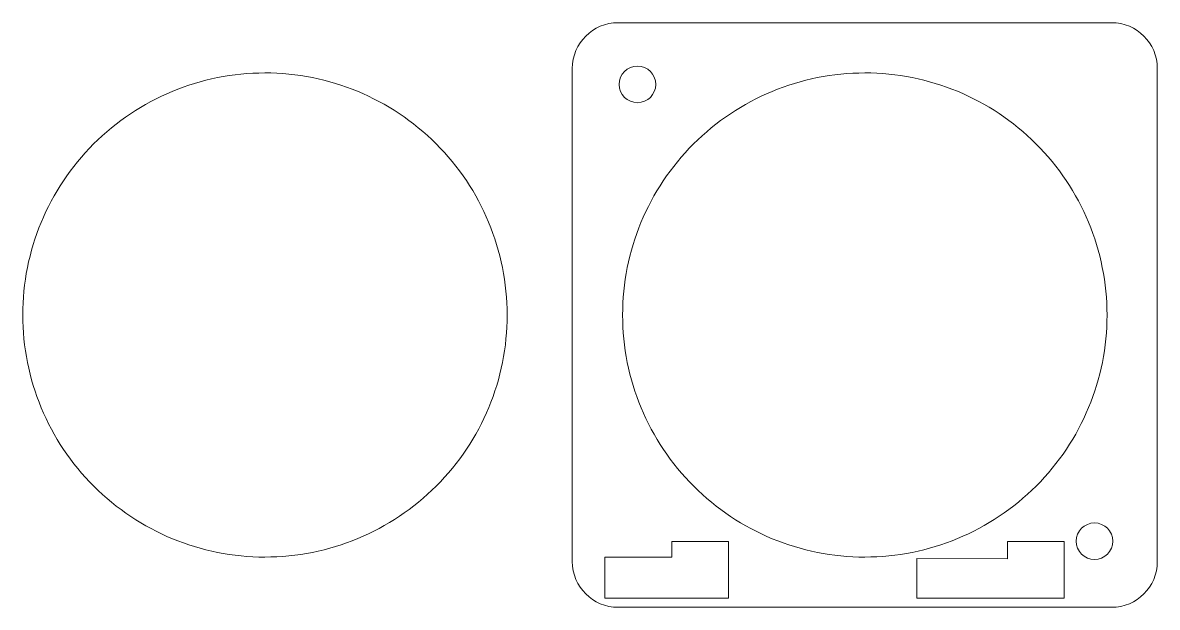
# Model space of a CAD drawing. Header units: millimetres. Extents: x -92 to 32, y -136 to 67.
# Drawn here: x -92.1 to 32, y -67.1 to -3.1 of the extents above; entities that cross this region are included whole.
import ezdxf

# ---------------------------------------------------------------- set-up
doc = ezdxf.new("R2010")
doc.units = ezdxf.units.MM
doc.header["$MEASUREMENT"] = 0
doc.layers.add('Layer 1', color=7, linetype='Continuous')

msp = doc.modelspace()

# ---------------------------------------------------------------- linework, layer by layer
at = {"layer": 'Layer 1', "color": 250, "lineweight": 9}
for points, knots in [([(-26.9999, -3.0756), (-26.9999, -3.0756), (26.9999, -3.0756), (26.9999, -3.0756), (26.9999, -3.0756), (29.75, -3.0756), (32, -5.3256), (32, -8.0756), (32, -8.0756), (32, -8.0756), (32, -62.0756), (32, -62.0756), (32, -62.0756), (32, -64.8256), (29.75, -67.0756), (26.9999, -67.0756), (26.9999, -67.0756), (26.9999, -67.0756), (-26.9999, -67.0756), (-26.9999, -67.0756), (-26.9999, -67.0756), (-29.75, -67.0756), (-32, -64.8256), (-32, -62.0756), (-32, -62.0756), (-32, -62.0756), (-32, -8.0756), (-32, -8.0756), (-32, -8.0756), (-32, -5.3256), (-29.75, -3.0756), (-26.9999, -3.0756)], [0, 0, 0, 0, 0.11111111, 0.11111111, 0.11111111, 0.11111111, 0.22222222, 0.22222222, 0.22222222, 0.22222222, 0.33333333, 0.33333333, 0.33333333, 0.33333333, 0.44444444, 0.44444444, 0.44444444, 0.44444444, 0.55555556, 0.55555556, 0.55555556, 0.55555556, 0.66666667, 0.66666667, 0.66666667, 0.66666667, 0.77777778, 0.77777778, 0.77777778, 0.77777778, 1, 1, 1, 1]), ([(-65.6292, -8.5757), (-72.6619, -8.5802), (-79.4047, -11.3781), (-84.3745, -16.3541), (-84.3745, -16.3541), (-89.3441, -21.3301), (-92.1336, -28.043), (-92.1291, -35.0756), (-92.1291, -35.0756), (-92.1247, -42.1083), (-89.3267, -48.8511), (-84.3507, -53.8209), (-84.3507, -53.8209), (-79.3748, -58.7905), (-72.6619, -61.58), (-65.6292, -61.5755), (-65.6292, -61.5755), (-58.5966, -61.571), (-51.8537, -58.7731), (-46.884, -53.7971), (-46.884, -53.7971), (-41.9143, -48.8211), (-39.1249, -42.1083), (-39.1293, -35.0756), (-39.1293, -35.0756), (-39.1338, -28.043), (-41.9317, -21.3001), (-46.9077, -16.3303), (-46.9077, -16.3303), (-51.8837, -11.3607), (-58.5966, -8.5712), (-65.6292, -8.5757)], [0, 0, 0, 0, 0.11111111, 0.11111111, 0.11111111, 0.11111111, 0.22222222, 0.22222222, 0.22222222, 0.22222222, 0.33333333, 0.33333333, 0.33333333, 0.33333333, 0.44444444, 0.44444444, 0.44444444, 0.44444444, 0.55555556, 0.55555556, 0.55555556, 0.55555556, 0.66666667, 0.66666667, 0.66666667, 0.66666667, 0.77777778, 0.77777778, 0.77777778, 0.77777778, 1, 1, 1, 1]), ([(-24.8723, -7.8349), (-25.9769, -7.8349), (-26.8723, -8.7303), (-26.8723, -9.8349), (-26.8723, -9.8349), (-26.8723, -10.9395), (-25.9769, -11.8349), (-24.8723, -11.8349), (-24.8723, -11.8349), (-23.7677, -11.8349), (-22.8723, -10.9395), (-22.8723, -9.8349), (-22.8723, -9.8349), (-22.8723, -8.7303), (-23.7677, -7.8349), (-24.8723, -7.8349)], [0, 0, 0, 0, 0.2, 0.2, 0.2, 0.2, 0.4, 0.4, 0.4, 0.4, 0.6, 0.6, 0.6, 0.6, 1, 1, 1, 1]), ([(-24.8723, -7.8349), (-25.9769, -7.8349), (-26.8723, -8.7303), (-26.8723, -9.8349), (-26.8723, -9.8349), (-26.8723, -10.9395), (-25.9769, -11.8349), (-24.8723, -11.8349), (-24.8723, -11.8349), (-23.7677, -11.8349), (-22.8723, -10.9395), (-22.8723, -9.8349), (-22.8723, -9.8349), (-22.8723, -8.7303), (-23.7677, -7.8349), (-24.8723, -7.8349)], [0, 0, 0, 0, 0.2, 0.2, 0.2, 0.2, 0.4, 0.4, 0.4, 0.4, 0.6, 0.6, 0.6, 0.6, 1, 1, 1, 1]), ([(-24.8723, -7.8349), (-25.9769, -7.8349), (-26.8723, -8.7303), (-26.8723, -9.8349), (-26.8723, -9.8349), (-26.8723, -10.9395), (-25.9769, -11.8349), (-24.8723, -11.8349), (-24.8723, -11.8349), (-23.7677, -11.8349), (-22.8723, -10.9395), (-22.8723, -9.8349), (-22.8723, -9.8349), (-22.8723, -8.7303), (-23.7677, -7.8349), (-24.8723, -7.8349)], [0, 0, 0, 0, 0.2, 0.2, 0.2, 0.2, 0.4, 0.4, 0.4, 0.4, 0.6, 0.6, 0.6, 0.6, 1, 1, 1, 1]), ([(-24.8723, -7.8349), (-25.9769, -7.8349), (-26.8723, -8.7303), (-26.8723, -9.8349), (-26.8723, -9.8349), (-26.8723, -10.9395), (-25.9769, -11.8349), (-24.8723, -11.8349), (-24.8723, -11.8349), (-23.7677, -11.8349), (-22.8723, -10.9395), (-22.8723, -9.8349), (-22.8723, -9.8349), (-22.8723, -8.7303), (-23.7677, -7.8349), (-24.8723, -7.8349)], [0, 0, 0, 0, 0.2, 0.2, 0.2, 0.2, 0.4, 0.4, 0.4, 0.4, 0.6, 0.6, 0.6, 0.6, 1, 1, 1, 1]), ([(-24.8723, -7.8349), (-25.9769, -7.8349), (-26.8723, -8.7303), (-26.8723, -9.8349), (-26.8723, -9.8349), (-26.8723, -10.9395), (-25.9769, -11.8349), (-24.8723, -11.8349), (-24.8723, -11.8349), (-23.7677, -11.8349), (-22.8723, -10.9395), (-22.8723, -9.8349), (-22.8723, -9.8349), (-22.8723, -8.7303), (-23.7677, -7.8349), (-24.8723, -7.8349)], [0, 0, 0, 0, 0.2, 0.2, 0.2, 0.2, 0.4, 0.4, 0.4, 0.4, 0.6, 0.6, 0.6, 0.6, 1, 1, 1, 1]), ([(-24.8723, -7.8349), (-25.9769, -7.8349), (-26.8723, -8.7303), (-26.8723, -9.8349), (-26.8723, -9.8349), (-26.8723, -10.9395), (-25.9769, -11.8349), (-24.8723, -11.8349), (-24.8723, -11.8349), (-23.7677, -11.8349), (-22.8723, -10.9395), (-22.8723, -9.8349), (-22.8723, -9.8349), (-22.8723, -8.7303), (-23.7677, -7.8349), (-24.8723, -7.8349)], [0, 0, 0, 0, 0.2, 0.2, 0.2, 0.2, 0.4, 0.4, 0.4, 0.4, 0.6, 0.6, 0.6, 0.6, 1, 1, 1, 1]), ([(-24.8723, -7.8349), (-25.9769, -7.8349), (-26.8723, -8.7303), (-26.8723, -9.8349), (-26.8723, -9.8349), (-26.8723, -10.9395), (-25.9769, -11.8349), (-24.8723, -11.8349), (-24.8723, -11.8349), (-23.7677, -11.8349), (-22.8723, -10.9395), (-22.8723, -9.8349), (-22.8723, -9.8349), (-22.8723, -8.7303), (-23.7677, -7.8349), (-24.8723, -7.8349)], [0, 0, 0, 0, 0.2, 0.2, 0.2, 0.2, 0.4, 0.4, 0.4, 0.4, 0.6, 0.6, 0.6, 0.6, 1, 1, 1, 1]), ([(-24.8723, -7.8349), (-25.9769, -7.8349), (-26.8723, -8.7303), (-26.8723, -9.8349), (-26.8723, -9.8349), (-26.8723, -10.9395), (-25.9769, -11.8349), (-24.8723, -11.8349), (-24.8723, -11.8349), (-23.7677, -11.8349), (-22.8723, -10.9395), (-22.8723, -9.8349), (-22.8723, -9.8349), (-22.8723, -8.7303), (-23.7677, -7.8349), (-24.8723, -7.8349)], [0, 0, 0, 0, 0.2, 0.2, 0.2, 0.2, 0.4, 0.4, 0.4, 0.4, 0.6, 0.6, 0.6, 0.6, 1, 1, 1, 1]), ([(-24.8723, -7.8349), (-25.9769, -7.8349), (-26.8723, -8.7303), (-26.8723, -9.8349), (-26.8723, -9.8349), (-26.8723, -10.9395), (-25.9769, -11.8349), (-24.8723, -11.8349), (-24.8723, -11.8349), (-23.7677, -11.8349), (-22.8723, -10.9395), (-22.8723, -9.8349), (-22.8723, -9.8349), (-22.8723, -8.7303), (-23.7677, -7.8349), (-24.8723, -7.8349)], [0, 0, 0, 0, 0.2, 0.2, 0.2, 0.2, 0.4, 0.4, 0.4, 0.4, 0.6, 0.6, 0.6, 0.6, 1, 1, 1, 1]), ([(-24.8723, -7.8349), (-25.9769, -7.8349), (-26.8723, -8.7303), (-26.8723, -9.8349), (-26.8723, -9.8349), (-26.8723, -10.9395), (-25.9769, -11.8349), (-24.8723, -11.8349), (-24.8723, -11.8349), (-23.7677, -11.8349), (-22.8723, -10.9395), (-22.8723, -9.8349), (-22.8723, -9.8349), (-22.8723, -8.7303), (-23.7677, -7.8349), (-24.8723, -7.8349)], [0, 0, 0, 0, 0.2, 0.2, 0.2, 0.2, 0.4, 0.4, 0.4, 0.4, 0.6, 0.6, 0.6, 0.6, 1, 1, 1, 1]), ([(-24.8723, -7.8349), (-25.9769, -7.8349), (-26.8723, -8.7303), (-26.8723, -9.8349), (-26.8723, -9.8349), (-26.8723, -10.9395), (-25.9769, -11.8349), (-24.8723, -11.8349), (-24.8723, -11.8349), (-23.7677, -11.8349), (-22.8723, -10.9395), (-22.8723, -9.8349), (-22.8723, -9.8349), (-22.8723, -8.7303), (-23.7677, -7.8349), (-24.8723, -7.8349)], [0, 0, 0, 0, 0.2, 0.2, 0.2, 0.2, 0.4, 0.4, 0.4, 0.4, 0.6, 0.6, 0.6, 0.6, 1, 1, 1, 1]), ([(-24.8723, -7.8349), (-25.9769, -7.8349), (-26.8723, -8.7303), (-26.8723, -9.8349), (-26.8723, -9.8349), (-26.8723, -10.9395), (-25.9769, -11.8349), (-24.8723, -11.8349), (-24.8723, -11.8349), (-23.7677, -11.8349), (-22.8723, -10.9395), (-22.8723, -9.8349), (-22.8723, -9.8349), (-22.8723, -8.7303), (-23.7677, -7.8349), (-24.8723, -7.8349)], [0, 0, 0, 0, 0.2, 0.2, 0.2, 0.2, 0.4, 0.4, 0.4, 0.4, 0.6, 0.6, 0.6, 0.6, 1, 1, 1, 1]), ([(-24.8723, -7.8349), (-25.9769, -7.8349), (-26.8723, -8.7303), (-26.8723, -9.8349), (-26.8723, -9.8349), (-26.8723, -10.9395), (-25.9769, -11.8349), (-24.8723, -11.8349), (-24.8723, -11.8349), (-23.7677, -11.8349), (-22.8723, -10.9395), (-22.8723, -9.8349), (-22.8723, -9.8349), (-22.8723, -8.7303), (-23.7677, -7.8349), (-24.8723, -7.8349)], [0, 0, 0, 0, 0.2, 0.2, 0.2, 0.2, 0.4, 0.4, 0.4, 0.4, 0.6, 0.6, 0.6, 0.6, 1, 1, 1, 1]), ([(-24.8723, -7.8349), (-25.9769, -7.8349), (-26.8723, -8.7303), (-26.8723, -9.8349), (-26.8723, -9.8349), (-26.8723, -10.9395), (-25.9769, -11.8349), (-24.8723, -11.8349), (-24.8723, -11.8349), (-23.7677, -11.8349), (-22.8723, -10.9395), (-22.8723, -9.8349), (-22.8723, -9.8349), (-22.8723, -8.7303), (-23.7677, -7.8349), (-24.8723, -7.8349)], [0, 0, 0, 0, 0.2, 0.2, 0.2, 0.2, 0.4, 0.4, 0.4, 0.4, 0.6, 0.6, 0.6, 0.6, 1, 1, 1, 1]), ([(-24.8723, -7.8349), (-25.9769, -7.8349), (-26.8723, -8.7303), (-26.8723, -9.8349), (-26.8723, -9.8349), (-26.8723, -10.9395), (-25.9769, -11.8349), (-24.8723, -11.8349), (-24.8723, -11.8349), (-23.7677, -11.8349), (-22.8723, -10.9395), (-22.8723, -9.8349), (-22.8723, -9.8349), (-22.8723, -8.7303), (-23.7677, -7.8349), (-24.8723, -7.8349)], [0, 0, 0, 0, 0.2, 0.2, 0.2, 0.2, 0.4, 0.4, 0.4, 0.4, 0.6, 0.6, 0.6, 0.6, 1, 1, 1, 1]), ([(-24.8723, -7.8349), (-25.9769, -7.8349), (-26.8723, -8.7303), (-26.8723, -9.8349), (-26.8723, -9.8349), (-26.8723, -10.9395), (-25.9769, -11.8349), (-24.8723, -11.8349), (-24.8723, -11.8349), (-23.7677, -11.8349), (-22.8723, -10.9395), (-22.8723, -9.8349), (-22.8723, -9.8349), (-22.8723, -8.7303), (-23.7677, -7.8349), (-24.8723, -7.8349)], [0, 0, 0, 0, 0.2, 0.2, 0.2, 0.2, 0.4, 0.4, 0.4, 0.4, 0.6, 0.6, 0.6, 0.6, 1, 1, 1, 1]), ([(-24.8723, -7.8349), (-25.9769, -7.8349), (-26.8723, -8.7303), (-26.8723, -9.8349), (-26.8723, -9.8349), (-26.8723, -10.9395), (-25.9769, -11.8349), (-24.8723, -11.8349), (-24.8723, -11.8349), (-23.7677, -11.8349), (-22.8723, -10.9395), (-22.8723, -9.8349), (-22.8723, -9.8349), (-22.8723, -8.7303), (-23.7677, -7.8349), (-24.8723, -7.8349)], [0, 0, 0, 0, 0.2, 0.2, 0.2, 0.2, 0.4, 0.4, 0.4, 0.4, 0.6, 0.6, 0.6, 0.6, 1, 1, 1, 1]), ([(-24.8723, -7.8349), (-25.9769, -7.8349), (-26.8723, -8.7303), (-26.8723, -9.8349), (-26.8723, -9.8349), (-26.8723, -10.9395), (-25.9769, -11.8349), (-24.8723, -11.8349), (-24.8723, -11.8349), (-23.7677, -11.8349), (-22.8723, -10.9395), (-22.8723, -9.8349), (-22.8723, -9.8349), (-22.8723, -8.7303), (-23.7677, -7.8349), (-24.8723, -7.8349)], [0, 0, 0, 0, 0.2, 0.2, 0.2, 0.2, 0.4, 0.4, 0.4, 0.4, 0.6, 0.6, 0.6, 0.6, 1, 1, 1, 1]), ([(-24.8723, -7.8349), (-25.9769, -7.8349), (-26.8723, -8.7303), (-26.8723, -9.8349), (-26.8723, -9.8349), (-26.8723, -10.9395), (-25.9769, -11.8349), (-24.8723, -11.8349), (-24.8723, -11.8349), (-23.7677, -11.8349), (-22.8723, -10.9395), (-22.8723, -9.8349), (-22.8723, -9.8349), (-22.8723, -8.7303), (-23.7677, -7.8349), (-24.8723, -7.8349)], [0, 0, 0, 0, 0.2, 0.2, 0.2, 0.2, 0.4, 0.4, 0.4, 0.4, 0.6, 0.6, 0.6, 0.6, 1, 1, 1, 1]), ([(-24.8723, -7.8349), (-25.9769, -7.8349), (-26.8723, -8.7303), (-26.8723, -9.8349), (-26.8723, -9.8349), (-26.8723, -10.9395), (-25.9769, -11.8349), (-24.8723, -11.8349), (-24.8723, -11.8349), (-23.7677, -11.8349), (-22.8723, -10.9395), (-22.8723, -9.8349), (-22.8723, -9.8349), (-22.8723, -8.7303), (-23.7677, -7.8349), (-24.8723, -7.8349)], [0, 0, 0, 0, 0.2, 0.2, 0.2, 0.2, 0.4, 0.4, 0.4, 0.4, 0.6, 0.6, 0.6, 0.6, 1, 1, 1, 1]), ([(-24.8723, -7.8349), (-25.9769, -7.8349), (-26.8723, -8.7303), (-26.8723, -9.8349), (-26.8723, -9.8349), (-26.8723, -10.9395), (-25.9769, -11.8349), (-24.8723, -11.8349), (-24.8723, -11.8349), (-23.7677, -11.8349), (-22.8723, -10.9395), (-22.8723, -9.8349), (-22.8723, -9.8349), (-22.8723, -8.7303), (-23.7677, -7.8349), (-24.8723, -7.8349)], [0, 0, 0, 0, 0.2, 0.2, 0.2, 0.2, 0.4, 0.4, 0.4, 0.4, 0.6, 0.6, 0.6, 0.6, 1, 1, 1, 1]), ([(0, -8.5757), (-7.0327, -8.5802), (-13.7755, -11.3781), (-18.7453, -16.3541), (-18.7453, -16.3541), (-23.7149, -21.3301), (-26.5044, -28.043), (-26.4999, -35.0756), (-26.4999, -35.0756), (-26.4955, -42.1083), (-23.6975, -48.8511), (-18.7215, -53.8209), (-18.7215, -53.8209), (-13.7456, -58.7905), (-7.0327, -61.58), (0, -61.5755), (0, -61.5755), (7.0326, -61.571), (13.7755, -58.7731), (18.7452, -53.7971), (18.7452, -53.7971), (23.7149, -48.8211), (26.5043, -42.1083), (26.4999, -35.0756), (26.4999, -35.0756), (26.4954, -28.043), (23.6975, -21.3001), (18.7215, -16.3303), (18.7215, -16.3303), (13.7455, -11.3607), (7.0326, -8.5712), (0, -8.5757)], [0, 0, 0, 0, 0.11111111, 0.11111111, 0.11111111, 0.11111111, 0.22222222, 0.22222222, 0.22222222, 0.22222222, 0.33333333, 0.33333333, 0.33333333, 0.33333333, 0.44444444, 0.44444444, 0.44444444, 0.44444444, 0.55555556, 0.55555556, 0.55555556, 0.55555556, 0.66666667, 0.66666667, 0.66666667, 0.66666667, 0.77777778, 0.77777778, 0.77777778, 0.77777778, 1, 1, 1, 1]), ([(25.1277, -57.8349), (24.0231, -57.8349), (23.1277, -58.7303), (23.1277, -59.8349), (23.1277, -59.8349), (23.1277, -60.9395), (24.0231, -61.8349), (25.1277, -61.8349), (25.1277, -61.8349), (26.2323, -61.8349), (27.1277, -60.9395), (27.1277, -59.8349), (27.1277, -59.8349), (27.1277, -58.7303), (26.2323, -57.8349), (25.1277, -57.8349)], [0, 0, 0, 0, 0.2, 0.2, 0.2, 0.2, 0.4, 0.4, 0.4, 0.4, 0.6, 0.6, 0.6, 0.6, 1, 1, 1, 1]), ([(25.1277, -57.8349), (24.0231, -57.8349), (23.1277, -58.7303), (23.1277, -59.8349), (23.1277, -59.8349), (23.1277, -60.9395), (24.0231, -61.8349), (25.1277, -61.8349), (25.1277, -61.8349), (26.2323, -61.8349), (27.1277, -60.9395), (27.1277, -59.8349), (27.1277, -59.8349), (27.1277, -58.7303), (26.2323, -57.8349), (25.1277, -57.8349)], [0, 0, 0, 0, 0.2, 0.2, 0.2, 0.2, 0.4, 0.4, 0.4, 0.4, 0.6, 0.6, 0.6, 0.6, 1, 1, 1, 1]), ([(25.1277, -57.8349), (24.0231, -57.8349), (23.1277, -58.7303), (23.1277, -59.8349), (23.1277, -59.8349), (23.1277, -60.9395), (24.0231, -61.8349), (25.1277, -61.8349), (25.1277, -61.8349), (26.2323, -61.8349), (27.1277, -60.9395), (27.1277, -59.8349), (27.1277, -59.8349), (27.1277, -58.7303), (26.2323, -57.8349), (25.1277, -57.8349)], [0, 0, 0, 0, 0.2, 0.2, 0.2, 0.2, 0.4, 0.4, 0.4, 0.4, 0.6, 0.6, 0.6, 0.6, 1, 1, 1, 1]), ([(25.1277, -57.8349), (24.0231, -57.8349), (23.1277, -58.7303), (23.1277, -59.8349), (23.1277, -59.8349), (23.1277, -60.9395), (24.0231, -61.8349), (25.1277, -61.8349), (25.1277, -61.8349), (26.2323, -61.8349), (27.1277, -60.9395), (27.1277, -59.8349), (27.1277, -59.8349), (27.1277, -58.7303), (26.2323, -57.8349), (25.1277, -57.8349)], [0, 0, 0, 0, 0.2, 0.2, 0.2, 0.2, 0.4, 0.4, 0.4, 0.4, 0.6, 0.6, 0.6, 0.6, 1, 1, 1, 1]), ([(25.1277, -57.8349), (24.0231, -57.8349), (23.1277, -58.7303), (23.1277, -59.8349), (23.1277, -59.8349), (23.1277, -60.9395), (24.0231, -61.8349), (25.1277, -61.8349), (25.1277, -61.8349), (26.2323, -61.8349), (27.1277, -60.9395), (27.1277, -59.8349), (27.1277, -59.8349), (27.1277, -58.7303), (26.2323, -57.8349), (25.1277, -57.8349)], [0, 0, 0, 0, 0.2, 0.2, 0.2, 0.2, 0.4, 0.4, 0.4, 0.4, 0.6, 0.6, 0.6, 0.6, 1, 1, 1, 1]), ([(25.1277, -57.8349), (24.0231, -57.8349), (23.1277, -58.7303), (23.1277, -59.8349), (23.1277, -59.8349), (23.1277, -60.9395), (24.0231, -61.8349), (25.1277, -61.8349), (25.1277, -61.8349), (26.2323, -61.8349), (27.1277, -60.9395), (27.1277, -59.8349), (27.1277, -59.8349), (27.1277, -58.7303), (26.2323, -57.8349), (25.1277, -57.8349)], [0, 0, 0, 0, 0.2, 0.2, 0.2, 0.2, 0.4, 0.4, 0.4, 0.4, 0.6, 0.6, 0.6, 0.6, 1, 1, 1, 1]), ([(25.1277, -57.8349), (24.0231, -57.8349), (23.1277, -58.7303), (23.1277, -59.8349), (23.1277, -59.8349), (23.1277, -60.9395), (24.0231, -61.8349), (25.1277, -61.8349), (25.1277, -61.8349), (26.2323, -61.8349), (27.1277, -60.9395), (27.1277, -59.8349), (27.1277, -59.8349), (27.1277, -58.7303), (26.2323, -57.8349), (25.1277, -57.8349)], [0, 0, 0, 0, 0.2, 0.2, 0.2, 0.2, 0.4, 0.4, 0.4, 0.4, 0.6, 0.6, 0.6, 0.6, 1, 1, 1, 1]), ([(25.1277, -57.8349), (24.0231, -57.8349), (23.1277, -58.7303), (23.1277, -59.8349), (23.1277, -59.8349), (23.1277, -60.9395), (24.0231, -61.8349), (25.1277, -61.8349), (25.1277, -61.8349), (26.2323, -61.8349), (27.1277, -60.9395), (27.1277, -59.8349), (27.1277, -59.8349), (27.1277, -58.7303), (26.2323, -57.8349), (25.1277, -57.8349)], [0, 0, 0, 0, 0.2, 0.2, 0.2, 0.2, 0.4, 0.4, 0.4, 0.4, 0.6, 0.6, 0.6, 0.6, 1, 1, 1, 1]), ([(25.1277, -57.8349), (24.0231, -57.8349), (23.1277, -58.7303), (23.1277, -59.8349), (23.1277, -59.8349), (23.1277, -60.9395), (24.0231, -61.8349), (25.1277, -61.8349), (25.1277, -61.8349), (26.2323, -61.8349), (27.1277, -60.9395), (27.1277, -59.8349), (27.1277, -59.8349), (27.1277, -58.7303), (26.2323, -57.8349), (25.1277, -57.8349)], [0, 0, 0, 0, 0.2, 0.2, 0.2, 0.2, 0.4, 0.4, 0.4, 0.4, 0.6, 0.6, 0.6, 0.6, 1, 1, 1, 1]), ([(25.1277, -57.8349), (24.0231, -57.8349), (23.1277, -58.7303), (23.1277, -59.8349), (23.1277, -59.8349), (23.1277, -60.9395), (24.0231, -61.8349), (25.1277, -61.8349), (25.1277, -61.8349), (26.2323, -61.8349), (27.1277, -60.9395), (27.1277, -59.8349), (27.1277, -59.8349), (27.1277, -58.7303), (26.2323, -57.8349), (25.1277, -57.8349)], [0, 0, 0, 0, 0.2, 0.2, 0.2, 0.2, 0.4, 0.4, 0.4, 0.4, 0.6, 0.6, 0.6, 0.6, 1, 1, 1, 1]), ([(25.1277, -57.8349), (24.0231, -57.8349), (23.1277, -58.7303), (23.1277, -59.8349), (23.1277, -59.8349), (23.1277, -60.9395), (24.0231, -61.8349), (25.1277, -61.8349), (25.1277, -61.8349), (26.2323, -61.8349), (27.1277, -60.9395), (27.1277, -59.8349), (27.1277, -59.8349), (27.1277, -58.7303), (26.2323, -57.8349), (25.1277, -57.8349)], [0, 0, 0, 0, 0.2, 0.2, 0.2, 0.2, 0.4, 0.4, 0.4, 0.4, 0.6, 0.6, 0.6, 0.6, 1, 1, 1, 1]), ([(25.1277, -57.8349), (24.0231, -57.8349), (23.1277, -58.7303), (23.1277, -59.8349), (23.1277, -59.8349), (23.1277, -60.9395), (24.0231, -61.8349), (25.1277, -61.8349), (25.1277, -61.8349), (26.2323, -61.8349), (27.1277, -60.9395), (27.1277, -59.8349), (27.1277, -59.8349), (27.1277, -58.7303), (26.2323, -57.8349), (25.1277, -57.8349)], [0, 0, 0, 0, 0.2, 0.2, 0.2, 0.2, 0.4, 0.4, 0.4, 0.4, 0.6, 0.6, 0.6, 0.6, 1, 1, 1, 1]), ([(25.1277, -57.8349), (24.0231, -57.8349), (23.1277, -58.7303), (23.1277, -59.8349), (23.1277, -59.8349), (23.1277, -60.9395), (24.0231, -61.8349), (25.1277, -61.8349), (25.1277, -61.8349), (26.2323, -61.8349), (27.1277, -60.9395), (27.1277, -59.8349), (27.1277, -59.8349), (27.1277, -58.7303), (26.2323, -57.8349), (25.1277, -57.8349)], [0, 0, 0, 0, 0.2, 0.2, 0.2, 0.2, 0.4, 0.4, 0.4, 0.4, 0.6, 0.6, 0.6, 0.6, 1, 1, 1, 1]), ([(25.1277, -57.8349), (24.0231, -57.8349), (23.1277, -58.7303), (23.1277, -59.8349), (23.1277, -59.8349), (23.1277, -60.9395), (24.0231, -61.8349), (25.1277, -61.8349), (25.1277, -61.8349), (26.2323, -61.8349), (27.1277, -60.9395), (27.1277, -59.8349), (27.1277, -59.8349), (27.1277, -58.7303), (26.2323, -57.8349), (25.1277, -57.8349)], [0, 0, 0, 0, 0.2, 0.2, 0.2, 0.2, 0.4, 0.4, 0.4, 0.4, 0.6, 0.6, 0.6, 0.6, 1, 1, 1, 1]), ([(25.1277, -57.8349), (24.0231, -57.8349), (23.1277, -58.7303), (23.1277, -59.8349), (23.1277, -59.8349), (23.1277, -60.9395), (24.0231, -61.8349), (25.1277, -61.8349), (25.1277, -61.8349), (26.2323, -61.8349), (27.1277, -60.9395), (27.1277, -59.8349), (27.1277, -59.8349), (27.1277, -58.7303), (26.2323, -57.8349), (25.1277, -57.8349)], [0, 0, 0, 0, 0.2, 0.2, 0.2, 0.2, 0.4, 0.4, 0.4, 0.4, 0.6, 0.6, 0.6, 0.6, 1, 1, 1, 1]), ([(25.1277, -57.8349), (24.0231, -57.8349), (23.1277, -58.7303), (23.1277, -59.8349), (23.1277, -59.8349), (23.1277, -60.9395), (24.0231, -61.8349), (25.1277, -61.8349), (25.1277, -61.8349), (26.2323, -61.8349), (27.1277, -60.9395), (27.1277, -59.8349), (27.1277, -59.8349), (27.1277, -58.7303), (26.2323, -57.8349), (25.1277, -57.8349)], [0, 0, 0, 0, 0.2, 0.2, 0.2, 0.2, 0.4, 0.4, 0.4, 0.4, 0.6, 0.6, 0.6, 0.6, 1, 1, 1, 1]), ([(25.1277, -57.8349), (24.0231, -57.8349), (23.1277, -58.7303), (23.1277, -59.8349), (23.1277, -59.8349), (23.1277, -60.9395), (24.0231, -61.8349), (25.1277, -61.8349), (25.1277, -61.8349), (26.2323, -61.8349), (27.1277, -60.9395), (27.1277, -59.8349), (27.1277, -59.8349), (27.1277, -58.7303), (26.2323, -57.8349), (25.1277, -57.8349)], [0, 0, 0, 0, 0.2, 0.2, 0.2, 0.2, 0.4, 0.4, 0.4, 0.4, 0.6, 0.6, 0.6, 0.6, 1, 1, 1, 1]), ([(25.1277, -57.8349), (24.0231, -57.8349), (23.1277, -58.7303), (23.1277, -59.8349), (23.1277, -59.8349), (23.1277, -60.9395), (24.0231, -61.8349), (25.1277, -61.8349), (25.1277, -61.8349), (26.2323, -61.8349), (27.1277, -60.9395), (27.1277, -59.8349), (27.1277, -59.8349), (27.1277, -58.7303), (26.2323, -57.8349), (25.1277, -57.8349)], [0, 0, 0, 0, 0.2, 0.2, 0.2, 0.2, 0.4, 0.4, 0.4, 0.4, 0.6, 0.6, 0.6, 0.6, 1, 1, 1, 1]), ([(25.1277, -57.8349), (24.0231, -57.8349), (23.1277, -58.7303), (23.1277, -59.8349), (23.1277, -59.8349), (23.1277, -60.9395), (24.0231, -61.8349), (25.1277, -61.8349), (25.1277, -61.8349), (26.2323, -61.8349), (27.1277, -60.9395), (27.1277, -59.8349), (27.1277, -59.8349), (27.1277, -58.7303), (26.2323, -57.8349), (25.1277, -57.8349)], [0, 0, 0, 0, 0.2, 0.2, 0.2, 0.2, 0.4, 0.4, 0.4, 0.4, 0.6, 0.6, 0.6, 0.6, 1, 1, 1, 1]), ([(25.1277, -57.8349), (24.0231, -57.8349), (23.1277, -58.7303), (23.1277, -59.8349), (23.1277, -59.8349), (23.1277, -60.9395), (24.0231, -61.8349), (25.1277, -61.8349), (25.1277, -61.8349), (26.2323, -61.8349), (27.1277, -60.9395), (27.1277, -59.8349), (27.1277, -59.8349), (27.1277, -58.7303), (26.2323, -57.8349), (25.1277, -57.8349)], [0, 0, 0, 0, 0.2, 0.2, 0.2, 0.2, 0.4, 0.4, 0.4, 0.4, 0.6, 0.6, 0.6, 0.6, 1, 1, 1, 1]), ([(25.1277, -57.8349), (24.0231, -57.8349), (23.1277, -58.7303), (23.1277, -59.8349), (23.1277, -59.8349), (23.1277, -60.9395), (24.0231, -61.8349), (25.1277, -61.8349), (25.1277, -61.8349), (26.2323, -61.8349), (27.1277, -60.9395), (27.1277, -59.8349), (27.1277, -59.8349), (27.1277, -58.7303), (26.2323, -57.8349), (25.1277, -57.8349)], [0, 0, 0, 0, 0.2, 0.2, 0.2, 0.2, 0.4, 0.4, 0.4, 0.4, 0.6, 0.6, 0.6, 0.6, 1, 1, 1, 1]), ([(-28.4565, -66.069), (-28.4565, -66.069), (-14.9045, -66.069), (-14.9045, -66.069), (-14.9045, -66.069), (-14.9045, -66.069), (-14.9045, -59.869), (-14.9045, -59.869), (-14.9045, -59.869), (-14.9045, -59.869), (-21.1045, -59.869), (-21.1045, -59.869), (-21.1045, -59.869), (-21.1045, -59.869), (-21.1045, -61.5932), (-21.1045, -61.5932), (-21.1045, -61.5932), (-21.1045, -61.5932), (-28.4565, -61.5888), (-28.4565, -61.5888), (-28.4565, -61.5888), (-28.4565, -61.5888), (-28.4565, -66.069), (-28.4565, -66.069), (-28.4565, -66.069), (-28.4565, -66.069), (-28.4565, -66.069), (-28.4565, -66.069)], [0, 0, 0, 0, 0.125, 0.125, 0.125, 0.125, 0.25, 0.25, 0.25, 0.25, 0.375, 0.375, 0.375, 0.375, 0.5, 0.5, 0.5, 0.5, 0.625, 0.625, 0.625, 0.625, 0.75, 0.75, 0.75, 0.75, 1, 1, 1, 1]), ([(5.6753, -66.069), (5.6753, -66.069), (21.8054, -66.069), (21.8054, -66.069), (21.8054, -66.069), (21.8054, -66.069), (21.8054, -59.869), (21.8054, -59.869), (21.8054, -59.869), (21.8054, -59.869), (15.6055, -59.869), (15.6055, -59.869), (15.6055, -59.869), (15.6055, -59.869), (15.6055, -61.7741), (15.6055, -61.7741), (15.6055, -61.7741), (15.6055, -61.7741), (5.6753, -61.7476), (5.6753, -61.7476), (5.6753, -61.7476), (5.6753, -61.7476), (5.6753, -66.069), (5.6753, -66.069), (5.6753, -66.069), (5.6753, -66.069), (5.6753, -66.069), (5.6753, -66.069)], [0, 0, 0, 0, 0.125, 0.125, 0.125, 0.125, 0.25, 0.25, 0.25, 0.25, 0.375, 0.375, 0.375, 0.375, 0.5, 0.5, 0.5, 0.5, 0.625, 0.625, 0.625, 0.625, 0.75, 0.75, 0.75, 0.75, 1, 1, 1, 1])]:
    msp.add_open_spline(points, degree=3, knots=knots, dxfattribs=at)
for points in [[(-24.8723, -7.8349), (-24.8723, -7.8349), (-24.8723, -7.8349), (-24.8723, -7.8349)], [(-24.8723, -7.8349), (-24.8723, -7.8349), (-24.8723, -7.8349), (-24.8723, -7.8349)], [(-26.8723, -9.8349), (-26.8723, -9.8349), (-26.8723, -9.8349), (-26.8723, -9.8349)], [(-22.8723, -9.8349), (-22.8723, -9.8349), (-22.8723, -9.8349), (-22.8723, -9.8349)], [(-24.8723, -11.8349), (-24.8723, -11.8349), (-24.8723, -11.8349), (-24.8723, -11.8349)], [(25.1277, -57.8349), (25.1277, -57.8349), (25.1277, -57.8349), (25.1277, -57.8349)], [(25.1277, -57.8349), (25.1277, -57.8349), (25.1277, -57.8349), (25.1277, -57.8349)], [(23.1277, -59.8349), (23.1277, -59.8349), (23.1277, -59.8349), (23.1277, -59.8349)], [(27.1277, -59.8349), (27.1277, -59.8349), (27.1277, -59.8349), (27.1277, -59.8349)], [(25.1277, -61.8349), (25.1277, -61.8349), (25.1277, -61.8349), (25.1277, -61.8349)]]:
    msp.add_open_spline(points, degree=3, dxfattribs=at)

doc.saveas('drawing.dxf')
